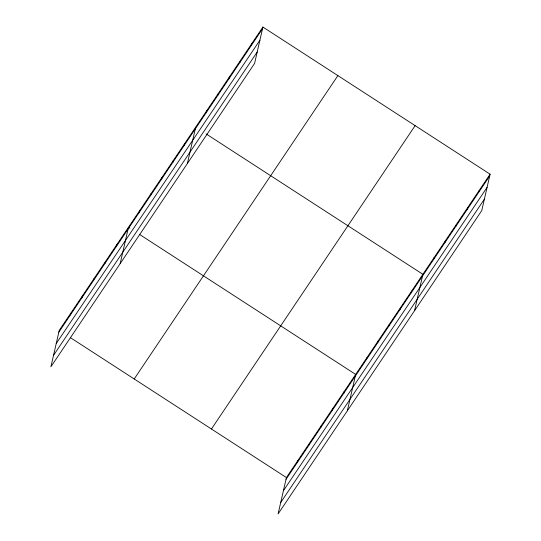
<?xml version="1.0" encoding="UTF-8"?>
<svg xmlns="http://www.w3.org/2000/svg" width="541" height="541" viewBox="0 0 541 541"><rect width="100%" height="100%" fill="white"/><g stroke="black" fill="none" stroke-linecap="round" stroke-linejoin="round"><path stroke-width="0.81" d="M70.377 314.97L70.776 313.225M81.921 297.78L82.32 296.035M93.458 280.59L93.857 278.845M105.001 263.393L105.4 261.655M116.545 246.202L116.944 244.464M120.149 263.656L128.488 227.274L129.874 228.174M139.287 212.329L139.686 210.584M150.493 195.646L150.892 193.901M161.691 178.956L162.09 177.218M172.897 162.273L173.296 160.528M184.096 145.59L184.495 143.845M187.369 163.544L195.7 127.162M206.5 112.217L206.899 110.479M217.705 95.534L218.104 93.789M228.904 78.851L229.303 77.106M240.109 62.161L240.508 60.423M251.315 45.478L251.714 43.733M262.912 27.05L254.581 63.432L50.901 366.798L59.233 330.416L262.912 27.05L490.099 174.202L481.767 210.584L278.088 513.95L286.419 477.568L490.099 174.202M297.564 462.122L297.963 460.377M309.107 444.925L309.506 443.187M320.644 427.735L321.043 425.997M332.188 410.545L332.587 408.807M343.731 393.354L344.13 391.616M347.336 410.808L355.674 374.419L139.592 234.463M366.473 359.481L366.872 357.736M377.679 342.798L378.078 341.053M388.878 326.108L389.277 324.37M400.083 309.425L400.482 307.68M411.282 292.742L411.681 290.997M414.555 310.696L422.886 274.314L206.114 133.904M433.686 259.369L434.085 257.624M444.891 242.686L445.29 240.941M456.097 225.996L456.496 224.258M467.296 209.313L467.695 207.568M478.501 192.63L478.9 190.885M58.834 332.16L262.513 28.795M56.217 343.589L259.896 40.223M53.518 355.369L257.198 52.004M134.202 378.977L337.888 75.612M211.45 429.006L415.13 125.64M286.02 479.312L489.7 175.94M283.403 490.741L487.083 187.375M280.705 502.521L484.384 199.156M70.337 337.611L286.419 477.568"/></g></svg>
